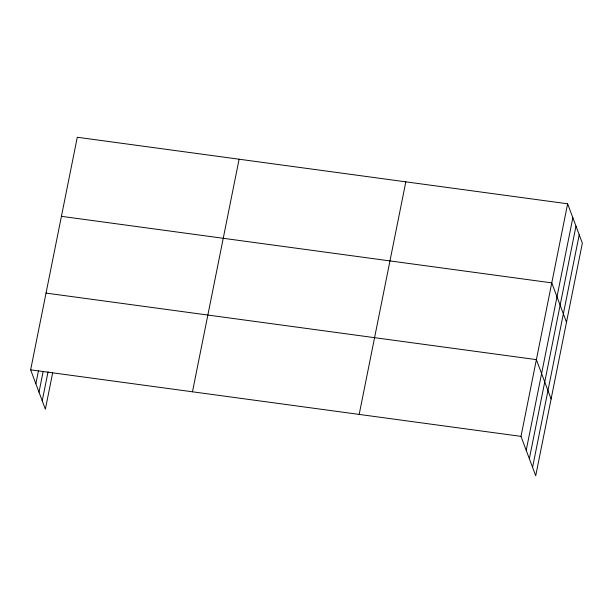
<?xml version="1.0" encoding="UTF-8"?>
<svg xmlns="http://www.w3.org/2000/svg" width="613" height="613" viewBox="0 0 613 613"><rect width="100%" height="100%" fill="white"/><g stroke="black" fill="none" stroke-linecap="round" stroke-linejoin="round"><path stroke-width="0.92" d="M52.687 372.704L45.37 409.208L30.65 369.838L77.284 137.258L567.63 203.792L582.35 243.162L535.716 475.742L520.996 436.372L567.63 203.792M35.86 383.784L38.489 370.681M39.002 392.174L43.132 371.578M42.228 400.818L48.052 371.8M192.467 391.799L239.101 159.219M359.18 414.419L405.821 181.839M526.207 450.317L572.849 217.738M529.348 458.708L575.982 226.128M532.574 467.351L579.216 234.771M61.43 216.335L551.777 282.869L566.496 322.239M46.036 293.091L536.383 359.624L551.102 398.986M30.65 369.838L520.996 436.372"/></g></svg>
